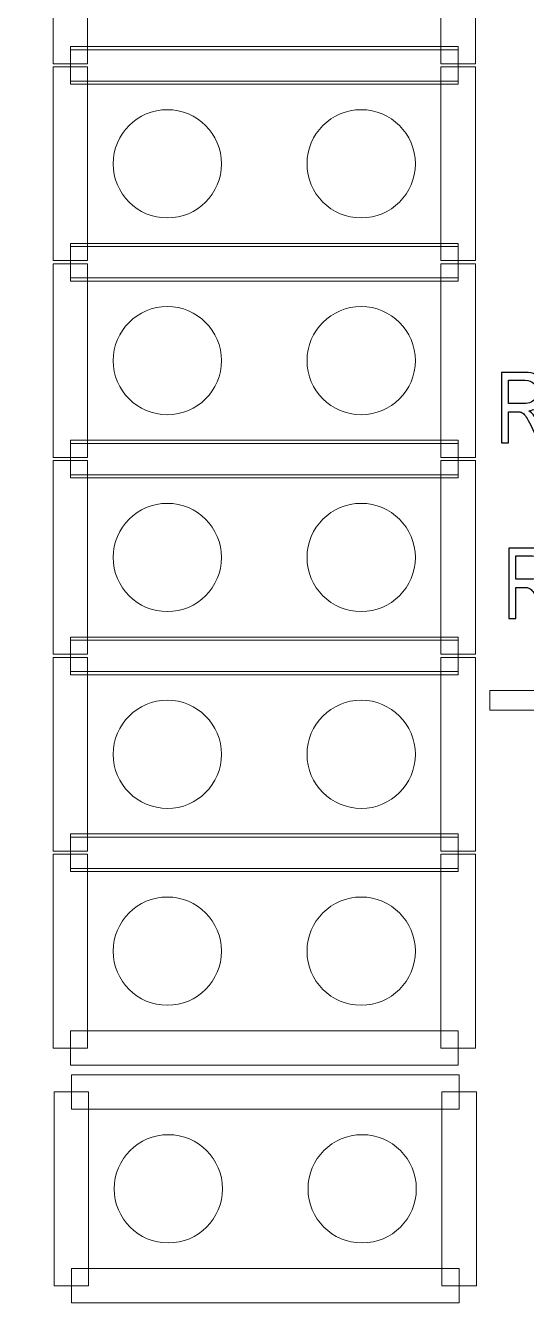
# Model space of a CAD drawing. Header units: millimetres. Extents: x -53.6 to 42.1, y -42.3 to 19.5.
# Drawn here: x 11.73 to 14.31, y -33.35 to -26.75 of the extents above; entities that cross this region are included whole.
import ezdxf

# ---------------------------------------------------------------- set-up
doc = ezdxf.new("R2010")
doc.units = ezdxf.units.MM
doc.header["$MEASUREMENT"] = 0
for name, color, linetype in [('BG_OUTLINE', 7, 'Continuous'), ('BG_SILKSCREEN_TOP', 7, 'Continuous'), ('PG_SILKSCREEN_TOP', 7, 'Continuous'), ('PIN_TOP', 7, 'Continuous'), ('RD_SILKSCREEN_TOP', 7, 'Continuous')]:
    doc.layers.add(name, color=color, linetype=linetype)

msp = doc.modelspace()

# ---------------------------------------------------------------- linework, layer by layer
at = {"layer": 'BG_OUTLINE', "color": 3, "lineweight": 9}
msp.add_open_spline([(-35.58, -42.2737), (-35.58, -42.2737), (-35.58, 2.7261), (-35.58, 2.7261), (-35.58, 2.7261), (-35.58, 2.7261), (19.4199, 2.7261), (19.4199, 2.7261), (19.4199, 2.7261), (19.4199, 2.7261), (19.4199, -42.2737), (19.4199, -42.2737), (19.4199, -42.2737), (19.4199, -42.2737), (-35.58, -42.2737), (-35.58, -42.2737)], degree=3, knots=[0, 0, 0, 0, 0.25, 0.25, 0.25, 0.25, 0.5, 0.5, 0.5, 0.5, 0.75, 0.75, 0.75, 0.75, 1, 1, 1, 1], dxfattribs=at)
at = {"layer": 'BG_SILKSCREEN_TOP', "color": 2, "lineweight": 9}
msp.add_open_spline([(14.1227, -30.2849), (14.1227, -30.2849), (14.1227, -30.1833), (14.1227, -30.1833), (14.1227, -30.1833), (14.1227, -30.1833), (15.2175, -30.1833), (15.2175, -30.1833), (15.2175, -30.1833), (15.2175, -30.1833), (15.2175, -30.2849), (15.2175, -30.2849), (15.2175, -30.2849), (15.2175, -30.2849), (14.1227, -30.2849), (14.1227, -30.2849)], degree=3, knots=[0, 0, 0, 0, 0.25, 0.25, 0.25, 0.25, 0.5, 0.5, 0.5, 0.5, 0.75, 0.75, 0.75, 0.75, 1, 1, 1, 1], dxfattribs=at)
at = {"layer": 'PG_SILKSCREEN_TOP', "color": 6, "lineweight": 9}
for points in [[(12.0483, -26.9494), (12.0483, -26.9494), (11.8705, -26.9494), (11.8705, -26.9494), (11.8705, -26.9494), (11.8705, -26.9494), (11.8705, -25.9496), (11.8705, -25.9496), (11.8705, -25.9496), (11.8705, -25.9496), (12.0483, -25.9496), (12.0483, -25.9496), (12.0483, -25.9496), (12.0483, -25.9496), (12.0483, -26.9494), (12.0483, -26.9494)], [(13.8705, -25.9496), (13.8705, -25.9496), (14.0483, -25.9496), (14.0483, -25.9496), (14.0483, -25.9496), (14.0483, -25.9496), (14.0483, -26.9494), (14.0483, -26.9494), (14.0483, -26.9494), (14.0483, -26.9494), (13.8705, -26.9494), (13.8705, -26.9494), (13.8705, -26.9494), (13.8705, -26.9494), (13.8705, -25.9496), (13.8705, -25.9496)], [(13.9594, -26.8605), (13.9594, -26.8605), (13.9594, -27.0383), (13.9594, -27.0383), (13.9594, -27.0383), (13.9594, -27.0383), (11.9594, -27.0383), (11.9594, -27.0383), (11.9594, -27.0383), (11.9594, -27.0383), (11.9594, -26.8605), (11.9594, -26.8605), (11.9594, -26.8605), (11.9594, -26.8605), (13.9594, -26.8605), (13.9594, -26.8605)], [(11.9594, -27.0545), (11.9594, -27.0545), (11.9594, -26.8767), (11.9594, -26.8767), (11.9594, -26.8767), (11.9594, -26.8767), (13.9594, -26.8767), (13.9594, -26.8767), (13.9594, -26.8767), (13.9594, -26.8767), (13.9594, -27.0545), (13.9594, -27.0545), (13.9594, -27.0545), (13.9594, -27.0545), (11.9594, -27.0545), (11.9594, -27.0545)], [(12.0483, -27.9654), (12.0483, -27.9654), (11.8705, -27.9654), (11.8705, -27.9654), (11.8705, -27.9654), (11.8705, -27.9654), (11.8705, -26.9656), (11.8705, -26.9656), (11.8705, -26.9656), (11.8705, -26.9656), (12.0483, -26.9656), (12.0483, -26.9656), (12.0483, -26.9656), (12.0483, -26.9656), (12.0483, -27.9654), (12.0483, -27.9654)], [(13.8705, -26.9656), (13.8705, -26.9656), (14.0483, -26.9656), (14.0483, -26.9656), (14.0483, -26.9656), (14.0483, -26.9656), (14.0483, -27.9654), (14.0483, -27.9654), (14.0483, -27.9654), (14.0483, -27.9654), (13.8705, -27.9654), (13.8705, -27.9654), (13.8705, -27.9654), (13.8705, -27.9654), (13.8705, -26.9656), (13.8705, -26.9656)], [(13.9594, -27.8765), (13.9594, -27.8765), (13.9594, -28.0543), (13.9594, -28.0543), (13.9594, -28.0543), (13.9594, -28.0543), (11.9594, -28.0543), (11.9594, -28.0543), (11.9594, -28.0543), (11.9594, -28.0543), (11.9594, -27.8765), (11.9594, -27.8765), (11.9594, -27.8765), (11.9594, -27.8765), (13.9594, -27.8765), (13.9594, -27.8765)], [(11.9594, -28.0705), (11.9594, -28.0705), (11.9594, -27.8927), (11.9594, -27.8927), (11.9594, -27.8927), (11.9594, -27.8927), (13.9594, -27.8927), (13.9594, -27.8927), (13.9594, -27.8927), (13.9594, -27.8927), (13.9594, -28.0705), (13.9594, -28.0705), (13.9594, -28.0705), (13.9594, -28.0705), (11.9594, -28.0705), (11.9594, -28.0705)], [(12.0483, -28.9814), (12.0483, -28.9814), (11.8705, -28.9814), (11.8705, -28.9814), (11.8705, -28.9814), (11.8705, -28.9814), (11.8705, -27.9816), (11.8705, -27.9816), (11.8705, -27.9816), (11.8705, -27.9816), (12.0483, -27.9816), (12.0483, -27.9816), (12.0483, -27.9816), (12.0483, -27.9816), (12.0483, -28.9814), (12.0483, -28.9814)], [(13.8705, -27.9816), (13.8705, -27.9816), (14.0483, -27.9816), (14.0483, -27.9816), (14.0483, -27.9816), (14.0483, -27.9816), (14.0483, -28.9814), (14.0483, -28.9814), (14.0483, -28.9814), (14.0483, -28.9814), (13.8705, -28.9814), (13.8705, -28.9814), (13.8705, -28.9814), (13.8705, -28.9814), (13.8705, -27.9816), (13.8705, -27.9816)], [(13.9594, -28.8925), (13.9594, -28.8925), (13.9594, -29.0703), (13.9594, -29.0703), (13.9594, -29.0703), (13.9594, -29.0703), (11.9594, -29.0703), (11.9594, -29.0703), (11.9594, -29.0703), (11.9594, -29.0703), (11.9594, -28.8925), (11.9594, -28.8925), (11.9594, -28.8925), (11.9594, -28.8925), (13.9594, -28.8925), (13.9594, -28.8925)], [(11.9594, -29.0865), (11.9594, -29.0865), (11.9594, -28.9087), (11.9594, -28.9087), (11.9594, -28.9087), (11.9594, -28.9087), (13.9594, -28.9087), (13.9594, -28.9087), (13.9594, -28.9087), (13.9594, -28.9087), (13.9594, -29.0865), (13.9594, -29.0865), (13.9594, -29.0865), (13.9594, -29.0865), (11.9594, -29.0865), (11.9594, -29.0865)], [(12.0483, -29.9974), (12.0483, -29.9974), (11.8705, -29.9974), (11.8705, -29.9974), (11.8705, -29.9974), (11.8705, -29.9974), (11.8705, -28.9976), (11.8705, -28.9976), (11.8705, -28.9976), (11.8705, -28.9976), (12.0483, -28.9976), (12.0483, -28.9976), (12.0483, -28.9976), (12.0483, -28.9976), (12.0483, -29.9974), (12.0483, -29.9974)], [(13.8705, -28.9976), (13.8705, -28.9976), (14.0483, -28.9976), (14.0483, -28.9976), (14.0483, -28.9976), (14.0483, -28.9976), (14.0483, -29.9974), (14.0483, -29.9974), (14.0483, -29.9974), (14.0483, -29.9974), (13.8705, -29.9974), (13.8705, -29.9974), (13.8705, -29.9974), (13.8705, -29.9974), (13.8705, -28.9976), (13.8705, -28.9976)], [(13.9594, -29.9085), (13.9594, -29.9085), (13.9594, -30.0863), (13.9594, -30.0863), (13.9594, -30.0863), (13.9594, -30.0863), (11.9594, -30.0863), (11.9594, -30.0863), (11.9594, -30.0863), (11.9594, -30.0863), (11.9594, -29.9085), (11.9594, -29.9085), (11.9594, -29.9085), (11.9594, -29.9085), (13.9594, -29.9085), (13.9594, -29.9085)], [(11.9594, -30.1025), (11.9594, -30.1025), (11.9594, -29.9247), (11.9594, -29.9247), (11.9594, -29.9247), (11.9594, -29.9247), (13.9594, -29.9247), (13.9594, -29.9247), (13.9594, -29.9247), (13.9594, -29.9247), (13.9594, -30.1025), (13.9594, -30.1025), (13.9594, -30.1025), (13.9594, -30.1025), (11.9594, -30.1025), (11.9594, -30.1025)], [(12.0483, -31.0134), (12.0483, -31.0134), (11.8705, -31.0134), (11.8705, -31.0134), (11.8705, -31.0134), (11.8705, -31.0134), (11.8705, -30.0136), (11.8705, -30.0136), (11.8705, -30.0136), (11.8705, -30.0136), (12.0483, -30.0136), (12.0483, -30.0136), (12.0483, -30.0136), (12.0483, -30.0136), (12.0483, -31.0134), (12.0483, -31.0134)], [(13.8705, -30.0136), (13.8705, -30.0136), (14.0483, -30.0136), (14.0483, -30.0136), (14.0483, -30.0136), (14.0483, -30.0136), (14.0483, -31.0134), (14.0483, -31.0134), (14.0483, -31.0134), (14.0483, -31.0134), (13.8705, -31.0134), (13.8705, -31.0134), (13.8705, -31.0134), (13.8705, -31.0134), (13.8705, -30.0136), (13.8705, -30.0136)], [(13.9594, -30.9245), (13.9594, -30.9245), (13.9594, -31.1023), (13.9594, -31.1023), (13.9594, -31.1023), (13.9594, -31.1023), (11.9594, -31.1023), (11.9594, -31.1023), (11.9594, -31.1023), (11.9594, -31.1023), (11.9594, -30.9245), (11.9594, -30.9245), (11.9594, -30.9245), (11.9594, -30.9245), (13.9594, -30.9245), (13.9594, -30.9245)], [(11.9594, -31.1185), (11.9594, -31.1185), (11.9594, -30.9407), (11.9594, -30.9407), (11.9594, -30.9407), (11.9594, -30.9407), (13.9594, -30.9407), (13.9594, -30.9407), (13.9594, -30.9407), (13.9594, -30.9407), (13.9594, -31.1185), (13.9594, -31.1185), (13.9594, -31.1185), (13.9594, -31.1185), (11.9594, -31.1185), (11.9594, -31.1185)], [(12.0483, -32.0294), (12.0483, -32.0294), (11.8705, -32.0294), (11.8705, -32.0294), (11.8705, -32.0294), (11.8705, -32.0294), (11.8705, -31.0296), (11.8705, -31.0296), (11.8705, -31.0296), (11.8705, -31.0296), (12.0483, -31.0296), (12.0483, -31.0296), (12.0483, -31.0296), (12.0483, -31.0296), (12.0483, -32.0294), (12.0483, -32.0294)], [(13.8705, -31.0296), (13.8705, -31.0296), (14.0483, -31.0296), (14.0483, -31.0296), (14.0483, -31.0296), (14.0483, -31.0296), (14.0483, -32.0294), (14.0483, -32.0294), (14.0483, -32.0294), (14.0483, -32.0294), (13.8705, -32.0294), (13.8705, -32.0294), (13.8705, -32.0294), (13.8705, -32.0294), (13.8705, -31.0296), (13.8705, -31.0296)], [(13.9594, -31.9405), (13.9594, -31.9405), (13.9594, -32.1183), (13.9594, -32.1183), (13.9594, -32.1183), (13.9594, -32.1183), (11.9594, -32.1183), (11.9594, -32.1183), (11.9594, -32.1183), (11.9594, -32.1183), (11.9594, -31.9405), (11.9594, -31.9405), (11.9594, -31.9405), (11.9594, -31.9405), (13.9594, -31.9405), (13.9594, -31.9405)], [(11.9645, -32.3453), (11.9645, -32.3453), (11.9645, -32.1675), (11.9645, -32.1675), (11.9645, -32.1675), (11.9645, -32.1675), (13.9645, -32.1675), (13.9645, -32.1675), (13.9645, -32.1675), (13.9645, -32.1675), (13.9645, -32.3453), (13.9645, -32.3453), (13.9645, -32.3453), (13.9645, -32.3453), (11.9645, -32.3453), (11.9645, -32.3453)], [(12.0534, -33.2562), (12.0534, -33.2562), (11.8756, -33.2562), (11.8756, -33.2562), (11.8756, -33.2562), (11.8756, -33.2562), (11.8756, -32.2564), (11.8756, -32.2564), (11.8756, -32.2564), (11.8756, -32.2564), (12.0534, -32.2564), (12.0534, -32.2564), (12.0534, -32.2564), (12.0534, -32.2564), (12.0534, -33.2562), (12.0534, -33.2562)], [(13.8756, -32.2564), (13.8756, -32.2564), (14.0534, -32.2564), (14.0534, -32.2564), (14.0534, -32.2564), (14.0534, -32.2564), (14.0534, -33.2562), (14.0534, -33.2562), (14.0534, -33.2562), (14.0534, -33.2562), (13.8756, -33.2562), (13.8756, -33.2562), (13.8756, -33.2562), (13.8756, -33.2562), (13.8756, -32.2564), (13.8756, -32.2564)], [(13.9645, -33.1673), (13.9645, -33.1673), (13.9645, -33.3451), (13.9645, -33.3451), (13.9645, -33.3451), (13.9645, -33.3451), (11.9645, -33.3451), (11.9645, -33.3451), (11.9645, -33.3451), (11.9645, -33.3451), (11.9645, -33.1673), (11.9645, -33.1673), (11.9645, -33.1673), (11.9645, -33.1673), (13.9645, -33.1673), (13.9645, -33.1673)]]:
    msp.add_open_spline(points, degree=3, knots=[0, 0, 0, 0, 0.25, 0.25, 0.25, 0.25, 0.5, 0.5, 0.5, 0.5, 0.75, 0.75, 0.75, 0.75, 1, 1, 1, 1], dxfattribs=at)
at = {"layer": 'PIN_TOP', "lineweight": 9}
for points in [[(12.7389, -27.4655), (12.7389, -27.3111), (12.6139, -27.1861), (12.4596, -27.1861), (12.4596, -27.1861), (12.3052, -27.186), (12.1802, -27.3111), (12.1802, -27.4654), (12.1802, -27.4654), (12.1801, -27.6198), (12.3052, -27.7448), (12.4595, -27.7448), (12.4595, -27.7448), (12.6139, -27.7449), (12.7389, -27.6198), (12.7389, -27.4655)], [(13.7387, -27.4655), (13.7387, -27.3111), (13.6137, -27.1861), (13.4594, -27.1861), (13.4594, -27.1861), (13.305, -27.186), (13.18, -27.3111), (13.18, -27.4654), (13.18, -27.4654), (13.1799, -27.6198), (13.305, -27.7448), (13.4593, -27.7448), (13.4593, -27.7448), (13.6137, -27.7449), (13.7387, -27.6198), (13.7387, -27.4655)], [(12.7389, -28.4815), (12.7389, -28.3271), (12.6139, -28.2021), (12.4596, -28.2021), (12.4596, -28.2021), (12.3052, -28.202), (12.1802, -28.3271), (12.1802, -28.4814), (12.1802, -28.4814), (12.1801, -28.6358), (12.3052, -28.7608), (12.4595, -28.7608), (12.4595, -28.7608), (12.6139, -28.7609), (12.7389, -28.6358), (12.7389, -28.4815)], [(13.7387, -28.4815), (13.7387, -28.3271), (13.6137, -28.2021), (13.4594, -28.2021), (13.4594, -28.2021), (13.305, -28.202), (13.18, -28.3271), (13.18, -28.4814), (13.18, -28.4814), (13.1799, -28.6358), (13.305, -28.7608), (13.4593, -28.7608), (13.4593, -28.7608), (13.6137, -28.7609), (13.7387, -28.6358), (13.7387, -28.4815)], [(12.7389, -29.4975), (12.7389, -29.3431), (12.6139, -29.2181), (12.4596, -29.2181), (12.4596, -29.2181), (12.3052, -29.218), (12.1802, -29.3431), (12.1802, -29.4974), (12.1802, -29.4974), (12.1801, -29.6518), (12.3052, -29.7768), (12.4595, -29.7768), (12.4595, -29.7768), (12.6139, -29.7769), (12.7389, -29.6518), (12.7389, -29.4975)], [(13.7387, -29.4975), (13.7387, -29.3431), (13.6137, -29.2181), (13.4594, -29.2181), (13.4594, -29.2181), (13.305, -29.218), (13.18, -29.3431), (13.18, -29.4974), (13.18, -29.4974), (13.1799, -29.6518), (13.305, -29.7768), (13.4593, -29.7768), (13.4593, -29.7768), (13.6137, -29.7769), (13.7387, -29.6518), (13.7387, -29.4975)], [(12.7389, -30.5135), (12.7389, -30.3591), (12.6139, -30.2341), (12.4596, -30.2341), (12.4596, -30.2341), (12.3052, -30.234), (12.1802, -30.3591), (12.1802, -30.5134), (12.1802, -30.5134), (12.1801, -30.6678), (12.3052, -30.7928), (12.4595, -30.7928), (12.4595, -30.7928), (12.6139, -30.7929), (12.7389, -30.6678), (12.7389, -30.5135)], [(13.7387, -30.5135), (13.7387, -30.3591), (13.6137, -30.2341), (13.4594, -30.2341), (13.4594, -30.2341), (13.305, -30.234), (13.18, -30.3591), (13.18, -30.5134), (13.18, -30.5134), (13.1799, -30.6678), (13.305, -30.7928), (13.4593, -30.7928), (13.4593, -30.7928), (13.6137, -30.7929), (13.7387, -30.6678), (13.7387, -30.5135)], [(12.7389, -31.5295), (12.7389, -31.3751), (12.6139, -31.2501), (12.4596, -31.2501), (12.4596, -31.2501), (12.3052, -31.25), (12.1802, -31.3751), (12.1802, -31.5294), (12.1802, -31.5294), (12.1801, -31.6838), (12.3052, -31.8088), (12.4595, -31.8088), (12.4595, -31.8088), (12.6139, -31.8089), (12.7389, -31.6838), (12.7389, -31.5295)], [(13.7387, -31.5295), (13.7387, -31.3751), (13.6137, -31.2501), (13.4594, -31.2501), (13.4594, -31.2501), (13.305, -31.25), (13.18, -31.3751), (13.18, -31.5294), (13.18, -31.5294), (13.1799, -31.6838), (13.305, -31.8088), (13.4593, -31.8088), (13.4593, -31.8088), (13.6137, -31.8089), (13.7387, -31.6838), (13.7387, -31.5295)], [(12.744, -32.7563), (12.744, -32.6019), (12.619, -32.4769), (12.4647, -32.4769), (12.4647, -32.4769), (12.3103, -32.4768), (12.1853, -32.6019), (12.1853, -32.7562), (12.1853, -32.7562), (12.1852, -32.9106), (12.3103, -33.0356), (12.4646, -33.0356), (12.4646, -33.0356), (12.619, -33.0357), (12.744, -32.9106), (12.744, -32.7563)], [(13.7438, -32.7563), (13.7438, -32.6019), (13.6188, -32.4769), (13.4645, -32.4769), (13.4645, -32.4769), (13.3101, -32.4768), (13.1851, -32.6019), (13.1851, -32.7562), (13.1851, -32.7562), (13.185, -32.9106), (13.3101, -33.0356), (13.4644, -33.0356), (13.4644, -33.0356), (13.6188, -33.0357), (13.7438, -32.9106), (13.7438, -32.7563)]]:
    msp.add_open_spline(points, degree=3, knots=[0, 0, 0, 0, 0.25, 0.25, 0.25, 0.25, 0.5, 0.5, 0.5, 0.5, 0.75, 0.75, 0.75, 0.75, 1, 1, 1, 1], dxfattribs=at)
at = {"layer": 'RD_SILKSCREEN_TOP', "color": 8}
for points, knots in [([(14.1832, -28.9064), (14.1832, -28.9064), (14.1832, -28.5428), (14.1832, -28.5428), (14.1832, -28.5428), (14.1832, -28.5428), (14.3041, -28.5428), (14.3041, -28.5428), (14.3041, -28.5428), (14.3284, -28.5428), (14.3468, -28.5461), (14.3595, -28.5526), (14.3595, -28.5526), (14.3721, -28.5591), (14.3822, -28.5706), (14.3899, -28.5871), (14.3899, -28.5871), (14.3974, -28.6037), (14.4012, -28.622), (14.4012, -28.642), (14.4012, -28.642), (14.4012, -28.6678), (14.3949, -28.6895), (14.3824, -28.7072), (14.3824, -28.7072), (14.3699, -28.7249), (14.3505, -28.7361), (14.3244, -28.741), (14.3244, -28.741), (14.334, -28.7471), (14.3412, -28.7531), (14.3461, -28.7591), (14.3461, -28.7591), (14.3567, -28.7719), (14.3666, -28.7881), (14.3761, -28.8074), (14.3761, -28.8074), (14.3761, -28.8074), (14.4235, -28.9064), (14.4235, -28.9064), (14.4235, -28.9064), (14.4235, -28.9064), (14.3781, -28.9064), (14.3781, -28.9064), (14.3781, -28.9064), (14.3781, -28.9064), (14.342, -28.8307), (14.342, -28.8307), (14.342, -28.8307), (14.3315, -28.8089), (14.3228, -28.7922), (14.316, -28.7807), (14.316, -28.7807), (14.3091, -28.7691), (14.303, -28.7609), (14.2976, -28.7564), (14.2976, -28.7564), (14.2922, -28.7517), (14.2868, -28.7485), (14.2812, -28.7466), (14.2812, -28.7466), (14.2771, -28.7455), (14.2704, -28.7449), (14.261, -28.7449), (14.261, -28.7449), (14.261, -28.7449), (14.2193, -28.7449), (14.2193, -28.7449), (14.2193, -28.7449), (14.2193, -28.7449), (14.2193, -28.9064), (14.2193, -28.9064), (14.2193, -28.9064), (14.2193, -28.9064), (14.1832, -28.9064), (14.1832, -28.9064)], [0, 0, 0, 0, 0.052632, 0.052632, 0.052632, 0.052632, 0.105263, 0.105263, 0.105263, 0.105263, 0.157895, 0.157895, 0.157895, 0.157895, 0.210526, 0.210526, 0.210526, 0.210526, 0.263158, 0.263158, 0.263158, 0.263158, 0.315789, 0.315789, 0.315789, 0.315789, 0.368421, 0.368421, 0.368421, 0.368421, 0.421053, 0.421053, 0.421053, 0.421053, 0.473684, 0.473684, 0.473684, 0.473684, 0.526316, 0.526316, 0.526316, 0.526316, 0.578947, 0.578947, 0.578947, 0.578947, 0.631579, 0.631579, 0.631579, 0.631579, 0.684211, 0.684211, 0.684211, 0.684211, 0.736842, 0.736842, 0.736842, 0.736842, 0.789474, 0.789474, 0.789474, 0.789474, 0.842105, 0.842105, 0.842105, 0.842105, 0.894737, 0.894737, 0.894737, 0.894737, 0.947368, 0.947368, 0.947368, 0.947368, 1, 1, 1, 1]), ([(14.2193, -28.7033), (14.2193, -28.7033), (14.2968, -28.7033), (14.2968, -28.7033), (14.2968, -28.7033), (14.3132, -28.7033), (14.3262, -28.701), (14.3355, -28.6964), (14.3355, -28.6964), (14.3448, -28.6919), (14.3519, -28.6846), (14.3568, -28.6746), (14.3568, -28.6746), (14.3616, -28.6646), (14.364, -28.6538), (14.364, -28.642), (14.364, -28.642), (14.364, -28.6248), (14.3593, -28.6107), (14.3499, -28.5996), (14.3499, -28.5996), (14.3406, -28.5885), (14.3258, -28.583), (14.3055, -28.583), (14.3055, -28.583), (14.3055, -28.583), (14.2193, -28.583), (14.2193, -28.583), (14.2193, -28.583), (14.2193, -28.583), (14.2193, -28.7033), (14.2193, -28.7033)], [0, 0, 0, 0, 0.125, 0.125, 0.125, 0.125, 0.25, 0.25, 0.25, 0.25, 0.375, 0.375, 0.375, 0.375, 0.5, 0.5, 0.5, 0.5, 0.625, 0.625, 0.625, 0.625, 0.75, 0.75, 0.75, 0.75, 0.875, 0.875, 0.875, 0.875, 1, 1, 1, 1]), ([(14.2213, -29.8132), (14.2213, -29.8132), (14.2213, -29.4496), (14.2213, -29.4496), (14.2213, -29.4496), (14.2213, -29.4496), (14.3422, -29.4496), (14.3422, -29.4496), (14.3422, -29.4496), (14.3665, -29.4496), (14.385, -29.4529), (14.3976, -29.4594), (14.3976, -29.4594), (14.4102, -29.4659), (14.4204, -29.4774), (14.428, -29.4939), (14.428, -29.4939), (14.4355, -29.5105), (14.4392, -29.5288), (14.4392, -29.5488), (14.4392, -29.5488), (14.4392, -29.5746), (14.433, -29.5963), (14.4205, -29.614), (14.4205, -29.614), (14.408, -29.6317), (14.3886, -29.6429), (14.3624, -29.6478), (14.3624, -29.6478), (14.372, -29.6539), (14.3792, -29.6599), (14.3842, -29.6659), (14.3842, -29.6659), (14.3948, -29.6787), (14.4048, -29.6949), (14.4142, -29.7142), (14.4142, -29.7142), (14.4142, -29.7142), (14.4616, -29.8132), (14.4616, -29.8132), (14.4616, -29.8132), (14.4616, -29.8132), (14.4162, -29.8132), (14.4162, -29.8132), (14.4162, -29.8132), (14.4162, -29.8132), (14.3802, -29.7375), (14.3802, -29.7375), (14.3802, -29.7375), (14.3696, -29.7157), (14.3609, -29.699), (14.354, -29.6875), (14.354, -29.6875), (14.3472, -29.6759), (14.3412, -29.6677), (14.3358, -29.6632), (14.3358, -29.6632), (14.3304, -29.6585), (14.3249, -29.6553), (14.3193, -29.6534), (14.3193, -29.6534), (14.3152, -29.6523), (14.3085, -29.6517), (14.2992, -29.6517), (14.2992, -29.6517), (14.2992, -29.6517), (14.2574, -29.6517), (14.2574, -29.6517), (14.2574, -29.6517), (14.2574, -29.6517), (14.2574, -29.8132), (14.2574, -29.8132), (14.2574, -29.8132), (14.2574, -29.8132), (14.2213, -29.8132), (14.2213, -29.8132)], [0, 0, 0, 0, 0.052632, 0.052632, 0.052632, 0.052632, 0.105263, 0.105263, 0.105263, 0.105263, 0.157895, 0.157895, 0.157895, 0.157895, 0.210526, 0.210526, 0.210526, 0.210526, 0.263158, 0.263158, 0.263158, 0.263158, 0.315789, 0.315789, 0.315789, 0.315789, 0.368421, 0.368421, 0.368421, 0.368421, 0.421053, 0.421053, 0.421053, 0.421053, 0.473684, 0.473684, 0.473684, 0.473684, 0.526316, 0.526316, 0.526316, 0.526316, 0.578947, 0.578947, 0.578947, 0.578947, 0.631579, 0.631579, 0.631579, 0.631579, 0.684211, 0.684211, 0.684211, 0.684211, 0.736842, 0.736842, 0.736842, 0.736842, 0.789474, 0.789474, 0.789474, 0.789474, 0.842105, 0.842105, 0.842105, 0.842105, 0.894737, 0.894737, 0.894737, 0.894737, 0.947368, 0.947368, 0.947368, 0.947368, 1, 1, 1, 1]), ([(14.2574, -29.6101), (14.2574, -29.6101), (14.3349, -29.6101), (14.3349, -29.6101), (14.3349, -29.6101), (14.3514, -29.6101), (14.3643, -29.6078), (14.3736, -29.6032), (14.3736, -29.6032), (14.3829, -29.5987), (14.39, -29.5914), (14.3948, -29.5814), (14.3948, -29.5814), (14.3996, -29.5714), (14.402, -29.5606), (14.402, -29.5488), (14.402, -29.5488), (14.402, -29.5316), (14.3974, -29.5175), (14.388, -29.5064), (14.388, -29.5064), (14.3787, -29.4953), (14.3639, -29.4898), (14.3436, -29.4898), (14.3436, -29.4898), (14.3436, -29.4898), (14.2574, -29.4898), (14.2574, -29.4898), (14.2574, -29.4898), (14.2574, -29.4898), (14.2574, -29.6101), (14.2574, -29.6101)], [0, 0, 0, 0, 0.125, 0.125, 0.125, 0.125, 0.25, 0.25, 0.25, 0.25, 0.375, 0.375, 0.375, 0.375, 0.5, 0.5, 0.5, 0.5, 0.625, 0.625, 0.625, 0.625, 0.75, 0.75, 0.75, 0.75, 0.875, 0.875, 0.875, 0.875, 1, 1, 1, 1])]:
    msp.add_open_spline(points, degree=3, knots=knots, dxfattribs=at)

doc.saveas('drawing.dxf')
